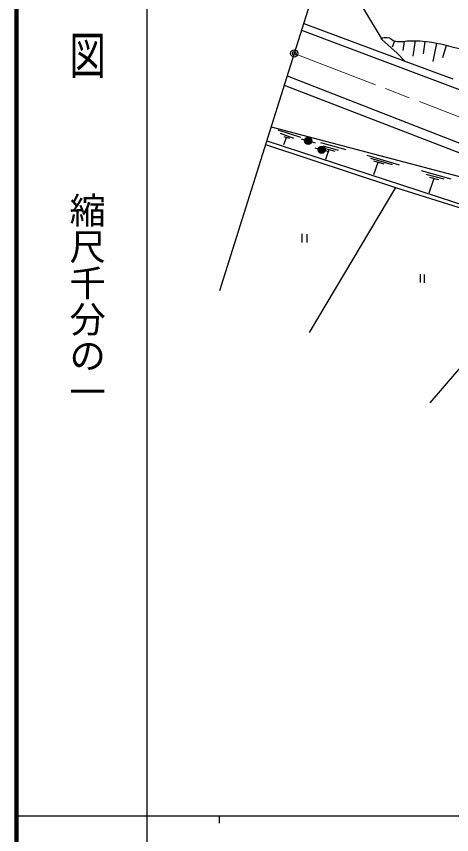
# Model space of a CAD drawing. Units: millimetres, scale not verified. Extents: x 40000 to 680000, y 20000 to 380000.
# Drawn here: x 40000 to 100073, y 202409 to 315256 of the extents above; entities that cross this region are included whole.
import ezdxf
from ezdxf.enums import TextEntityAlignment as Align

# ---------------------------------------------------------------- set-up
doc = ezdxf.new("R2010")
doc.units = ezdxf.units.MM
doc.header["$LTSCALE"] = 1000
doc.header["$PDMODE"] = 32
doc.header["$PDSIZE"] = 500
doc.linetypes.add('CHAIN', pattern=[18.5, 12, -1.5, 3.5, -1.5])
for name, color, linetype, lineweight in [('M-BGD', 7, 'Continuous', 25), ('M-BMK', 2, 'CHAIN', 13), ('M-BMK-SRVR', 3, 'Continuous', 25), ('M-TTL', 2, 'Continuous', 140), ('M-TTL-BAND', 7, 'Continuous', 25)]:
    doc.layers.add(name, color=color, linetype=linetype, lineweight=lineweight)
doc.layers.add('M-OTRS', color=6, linetype='Continuous')
doc.styles.add('@ＭＳ ゴシック', font='')
doc.styles.get('@ＭＳ ゴシック').set_extended_font_data('@MS Gothic')

msp = doc.modelspace()

# ---------------------------------------------------------------- hatches: boundary and pattern name
at = {"layer": 'M-BGD'}
for points in [[(80773, 298089, 0.86722), (79793, 298229, 0.07111), (79773, 298089, 0.86722)], [(82641, 296871, 0.0971), (82604, 297059, 0.7189), (81658, 297000, 0.06539), (81641, 296871, 0.87724)]]:
    msp.add_hatch(color=256, dxfattribs=at).paths.add_polyline_path(points)

# ---------------------------------------------------------------- linework, layer by layer
for p, q in [((87751, 316506), (90485, 312029)), ((79652, 314271), (93767, 309053)), ((79366, 313366), (164149, 281361)), ((90485, 312029), (92518, 310235)), ((91899, 311039), (92214, 311873)), ((93360, 310540), (93567, 311768)), ((94744, 309761), (95100, 311915)), ((96209, 310097), (96408, 311791)), ((97509, 309022), (98010, 311567)), ((98867, 309582), (99344, 311274)), ((92518, 310235), (93595, 309099)), ((93767, 309053), (100250, 306657)), ((77374, 307052), (155265, 276640)), ((76976, 305789), (104904, 295008)), ((75158, 300026), (106533, 291759)), ((76105, 299609), (79208, 298601)), ((76418, 299156), (78268, 298449)), ((74546, 298087), (107530, 287343)), ((77220, 298495), (76846, 297559)), ((76926, 298682), (77702, 298441)), ((79313, 298369), (79793, 298229)), ((80753, 297949), (81233, 297808)), ((74395, 297607), (92335, 291673)), ((81175, 297129), (81658, 297000)), ((81981, 297853), (85457, 296890)), ((82355, 297399), (84414, 296810)), ((82355, 297131), (83933, 296677)), ((83120, 296915), (82647, 295509)), ((82624, 296741), (83107, 296612)), ((88357, 296135), (92837, 294789)), ((88883, 295693), (91870, 294810)), ((89282, 295315), (90734, 294915)), ((89892, 295125), (89303, 293380)), ((95854, 293986), (99956, 292851)), ((96507, 293482), (98989, 292830)), ((97600, 292914), (96906, 290874)), ((97032, 293082), (98273, 292746)), ((92335, 291673), (80388, 271656)), ((92335, 291673), (109315, 286302)), ((79401, 285243), (79401, 284081)), ((80100, 285218), (80100, 284056)), ((95727, 279693), (95727, 278532)), ((96282, 279668), (96282, 278506)), ((102904, 268769), (97062, 261943))]:
    msp.add_line(p, q, dxfattribs=at)
for centre in [(80273, 298089), (82141, 296871)]:
    msp.add_circle(centre, 500, dxfattribs=at)
msp.add_open_spline([(90288, 312204), (90643, 312333), (90834, 312378), (91191, 312355), (91676, 312324), (91843, 311925), (92320, 311828), (93156, 311658), (93649, 311902), (94502, 311903), (95120, 311904), (95467, 311884), (96083, 311828), (96762, 311766), (97142, 311723), (97814, 311602), (98972, 311395), (99607, 311210), (100749, 310925), (101724, 310681), (102279, 310568), (103232, 310248), (103983, 309996), (104348, 309696), (105114, 309495), (105974, 309270), (106490, 309311), (107372, 309195), (108488, 309047), (109110, 308924), (110231, 308818), (111462, 308702), (112156, 308686), (113392, 308668), (114804, 308647), (115598, 308626), (117005, 308743), (118484, 308867), (119289, 309145), (120768, 309270), (121823, 309359), (122422, 309433), (123477, 309345), (124517, 309258), (125087, 309093), (126111, 308894), (127056, 308709), (127573, 308543), (128520, 308367), (129484, 308188), (130041, 308182), (131003, 307991), (132140, 307765), (132813, 307733), (133890, 307306), (135442, 306689), (136221, 306134), (137653, 305274), (139344, 304258), (140204, 303552), (141867, 302490), (143180, 301652), (143937, 301215), (145254, 300383), (146998, 299282), (147975, 298664), (149694, 297524), (151033, 296637), (151739, 296074), (153081, 295192), (154677, 294142), (155616, 293623), (157204, 292563), (158231, 291878), (158775, 291449), (159798, 290760), (160526, 290270), (160968, 290048), (161678, 289533), (162860, 288675), (163528, 288180), (164538, 287125), (165306, 286323), (165604, 285759), (166269, 284868), (166683, 284312), (167002, 284054), (167322, 283438), (167353, 283380), (167367, 283359), (167398, 283288)], degree=3, knots=[0, 0, 0, 0, 1, 1, 1, 2, 2, 2, 3, 3, 3, 4, 4, 4, 5, 5, 5, 6, 6, 6, 7, 7, 7, 8, 8, 8, 9, 9, 9, 10, 10, 10, 11, 11, 11, 12, 12, 12, 13, 13, 13, 14, 14, 14, 15, 15, 15, 16, 16, 16, 17, 17, 17, 18, 18, 18, 19, 19, 19, 20, 20, 20, 21, 21, 21, 22, 22, 22, 23, 23, 23, 24, 24, 24, 25, 25, 25, 26, 26, 26, 27, 27, 27, 28, 28, 28, 29, 29, 29, 30, 30, 30, 30], dxfattribs=at)
at = {"layer": 'M-BMK'}
msp.add_line((78351, 310149), (171257, 274366), dxfattribs=at)
at = {"layer": 'M-BMK-SRVR'}
for p, q in [((89359, 345041), (78351, 310149)), ((78351, 310149), (68023, 277410))]:
    msp.add_line(p, q, dxfattribs=at)
msp.add_circle((78351, 310149), 500, dxfattribs=at)
msp.add_point((78351, 310149), dxfattribs=at)
at = {"layer": 'M-OTRS'}
msp.add_point((78351, 310149), dxfattribs=at)
at = {"layer": 'M-TTL'}
msp.add_line((40000, 380000), (40000, 20000), dxfattribs=at)
at = {"layer": 'M-TTL-BAND'}
for p, q in [((58000, 370000), (58000, 20000)), ((40000, 205000), (579000, 205000)), ((68000, 205000), (68000, 204000))]:
    msp.add_line(p, q, dxfattribs=at)

# ---------------------------------------------------------------- texts
at = {"layer": 'M-TTL-BAND', "style": '@ＭＳ ゴシック', "width": 1.4}
msp.add_text('平  面  図', height=3666, rotation=270, dxfattribs=at).set_placement((49777, 306475), align=Align.MIDDLE_RIGHT)
at = {"layer": 'M-TTL-BAND', "style": '@ＭＳ ゴシック'}
msp.add_text('縮尺千分の一', height=3666, rotation=270, dxfattribs=at).set_placement((49777, 261030), align=Align.MIDDLE_RIGHT)

doc.saveas('drawing.dxf')
